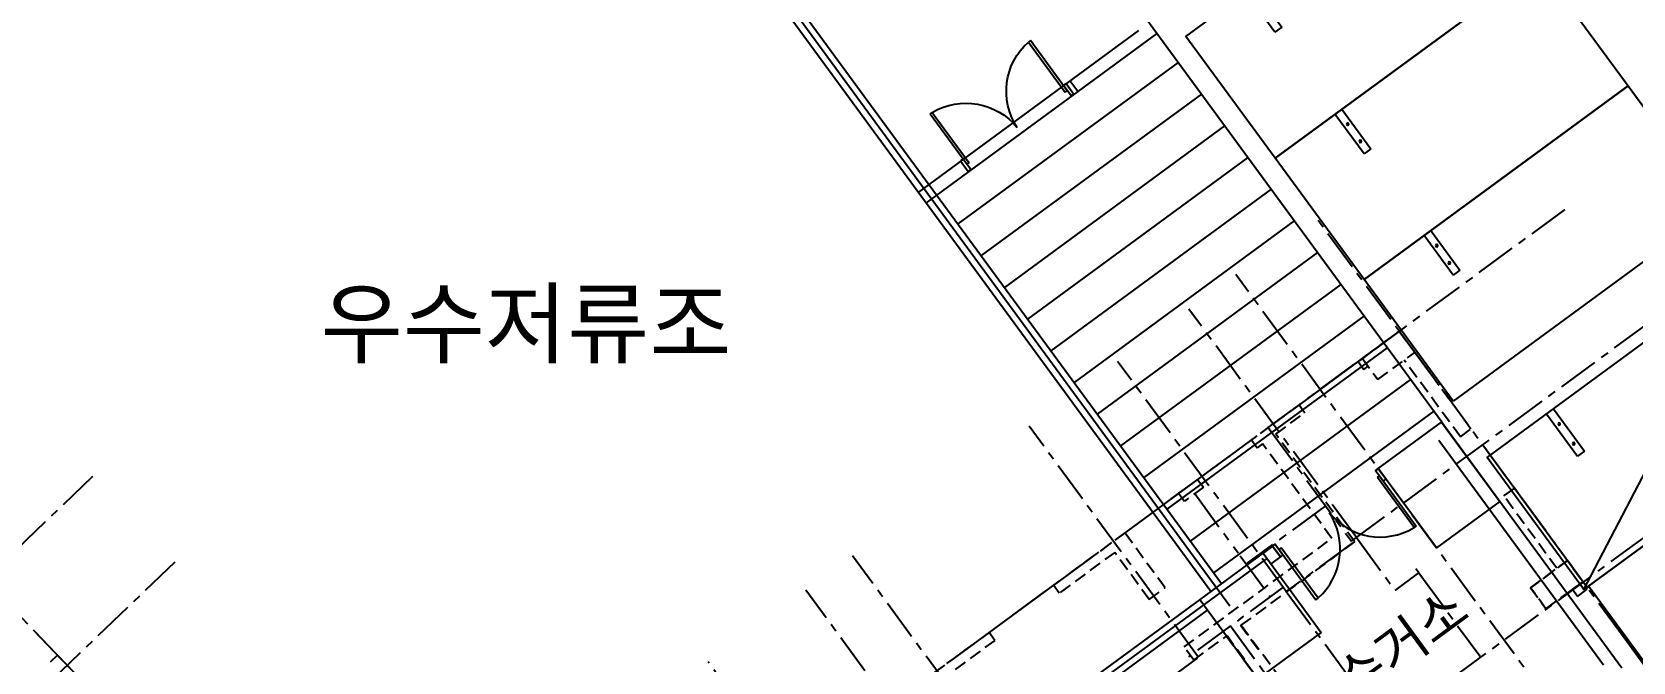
# Model space of a CAD drawing. Header units: millimetres. Extents: x 75184266 to 76346726, y -35077925 to -33679385.
# Drawn here: x 75323080 to 75347528, y -34523554 to -34513941 of the extents above; entities that cross this region are included whole.
import ezdxf
from ezdxf.enums import TextEntityAlignment as Align

# ---------------------------------------------------------------- set-up
doc = ezdxf.new("R2010")
doc.units = ezdxf.units.MM
doc.header["$LTSCALE"] = 50
doc.header["$MEASUREMENT"] = 0
doc.header["$PDMODE"] = 1
doc.header["$PDSIZE"] = -3
for name, pattern in [('CENTER', [2, 1.25, -0.25, 0.25, -0.25]), ('HIDDEN2', [0.1875, 0.125, -0.0625]), ('XR-지하3층$0$H', [1.3, 0.8, -0.5])]:
    doc.linetypes.add(name, pattern=pattern)
doc.layers.get('0').update_dxf_attribs({"linetype": 'CONTINUOUS'})
doc.layers.get('Defpoints').update_dxf_attribs({"color": 51, "linetype": 'CONTINUOUS'})
for name, color, linetype in [('CEN', 1, 'CENTER'), ('XR-지하3층$0$a-door', 6, 'CONTINUOUS'), ('XR-지하3층$0$CON', 2, 'CONTINUOUS'), ('XR-지하3층$0$일반주차', 8, 'CONTINUOUS'), ('XR-지하3층$0$확장형주차', 8, 'CONTINUOUS')]:
    doc.layers.add(name, color=color, linetype=linetype)
doc.layers.add('건축', color=8, linetype='CONTINUOUS', plot=False)
doc.styles.add('XR-지하3층$0$돋움', font='', dxfattribs={"width": 0.9})
doc.styles.add('XR-지하3층$0$맑은고딕', font='')
doc.styles.get('XR-지하3층$0$돋움').set_extended_font_data('Dotum')
doc.styles.get('XR-지하3층$0$맑은고딕').set_extended_font_data('Malgun Gothic')
doc.dimstyles.new('XR-지하3층$0$20110829_평면도_면적조정$0$std_style', dxfattribs={"dimscale": 400, "dimtxt": 3, "dimasz": 1, "dimexe": 1.5, "dimexo": 2, "dimgap": 1, "dimtad": 1, "dimtoh": 1, "dimdec": 0, "dimzin": 0, "dimdsep": 46, "dimtxsty": 'XR-지하3층$0$돋움', "dimblk": 'XR-지하3층$0$20110829_평면도_면적조정$0$01420DDOT01', "dimblk1": 'XR-지하3층$0$20110829_평면도_면적조정$0$01420DDOT01', "dimblk2": 'XR-지하3층$0$20110829_평면도_면적조정$0$01420DDOT01', "dimcen": 2.5, "dimdle": 8, "dimclrd": 256, "dimclre": 256, "dimclrt": 256, "dimadec": 0, "dimazin": 0, "dimtfac": 1, "dimtdec": 0, "dimtix": 1, "dimtmove": 2, "dimatfit": 3, "dimldrblk": 'XR-지하3층$0$20110829_평면도_면적조정$0$_ClosedBlank', "dimfxl": 1, "dimtolj": 1, "dimtzin": 0, "dimlwd": -1, "dimlwe": -1, "dimarcsym": 0})

# ---------------------------------------------------------------- blocks, each defined once
blk = doc.blocks.new('XR-지하3층$0$일반형 주차')
at = {"layer": 'XR-지하3층$0$일반주차'}
for p, q in [((750, 3865), (0, 3865)), ((0, 3735), (750, 3735)), ((750, 3735), (750, 3865))]:
    blk.add_line(p, q, dxfattribs=at)
blk.add_lwpolyline([(2300, 5000), (0, 5000), (0, 0), (2300, 0)], close=True, dxfattribs=at)
for centre in [(238, 3800), (563, 3800)]:
    blk.add_circle(centre, 17.5, dxfattribs=at)
blk = doc.blocks.new('XR-지하3층$0$확장형 주차')
at = {"layer": 'XR-지하3층$0$확장형주차', "color": 7}
for p, q in [((0, 3965), (800, 3965)), ((800, 3835), (800, 3965)), ((0, 3835), (800, 3835))]:
    blk.add_line(p, q, dxfattribs=at)
blk.add_lwpolyline([(2500, 5100), (0, 0)], dxfattribs=at)
blk.add_lwpolyline([(2500, 5091), (0, 5091), (0, -9), (2500, -9)], close=True, dxfattribs=at)
for centre in [(238, 3900), (613, 3900)]:
    blk.add_circle(centre, 17.5, dxfattribs=at)
blk = doc.blocks.new('XR-지하3층$0$A$C5E3F3FAC')
at = {"layer": 'XR-지하3층$0$a-door'}
for p, q in [((90, 950), (50, 950)), ((50, 950), (50, 0)), ((90, 0), (90, 950)), ((1910, 950), (1950, 950)), ((1910, 0), (1910, 950)), ((1950, 950), (1950, 0)), ((50, 0), (90, 0)), ((1950, 0), (1910, 0))]:
    blk.add_line(p, q, dxfattribs=at)
at = {"layer": 'XR-지하3층$0$a-door', "color": 6}
for points in [[(0, 850), (0, 1050), (50, 1050), (50, 850)], [(2000, 850), (2000, 1050), (1950, 1050), (1950, 850)]]:
    blk.add_lwpolyline(points, close=True, dxfattribs=at)
at = {"layer": 'XR-지하3층$0$a-door', "color": 7}
for centre, start, end in [((-2, 999), 275.2502, 357.2138), ((2002, 999), 182.7862, 264.7498)]:
    blk.add_arc(centre, 1003, start, end, dxfattribs=at)
blk = doc.blocks.new('XR-지하3층$0$20110829_평면도_면적조정$0$01420DDOT01')
blk.add_line((-1.5, 0), (1.5, 0))
at = {"const_width": 0.5}
blk.add_lwpolyline([(-0.25, 0, 1), (0.25, 0, 1)], format="xyb", close=True, dxfattribs=at)
blk = doc.blocks.new('*D295')
at = {"layer": 'Defpoints', "color": 0, "transparency": 16777216}
for p in [(75346469, -34460649), (75352378, -34468709, 0), (75283584, -34519145, 0)]:
    blk.add_point(p, dxfattribs=at)
at = {"layer": '건축'}
for p, q in [((75351905, -34468064), (75346114, -34460166)), ((75277998, -34510849), (75346147, -34460886)), ((75283111, -34518500), (75277320, -34510602))]:
    blk.add_line(p, q, dxfattribs=at)
at = {"layer": '건축', "xscale": 400, "yscale": 400, "zscale": 400}
for p, rotation in [((75346469, -34460649), 36.24693456144445), ((75277675, -34511086), 216.2469345614445)]:
    blk.add_blockref('XR-지하3층$0$20110829_평면도_면적조정$0$01420DDOT01', p, dxfattribs=dict(at, rotation=rotation))
at = {"layer": '건축', "insert": (75311303, -34484818), "char_height": 1800, "attachment_point": 5, "rotation": 36.2469, "style": 'XR-지하3층$0$돋움'}
blk.add_mtext('\\A1;85302', dxfattribs=at)
blk = doc.blocks.new('XR-지하3층$0$20110829_평면도_면적조정$0$_ClosedBlank')
at = {"color": 0, "linetype": 'ByBlock', "lineweight": -2}
for p, q in [((-1, 0.167), (0, 0)), ((-1, 0.167), (-1, -0.167)), ((0, 0), (-1, -0.167))]:
    blk.add_line(p, q, dxfattribs=at)
blk = doc.blocks.new('XR-지하3층$0$기둥 0620')
at = {"layer": 'XR-지하3층$0$CON', "ltscale": 0.5}
blk.add_lwpolyline([(-600, 0), (600, 0), (600, 1500), (-600, 1500)], close=True, dxfattribs=at)

msp = doc.modelspace()

# ---------------------------------------------------------------- linework, layer by layer
at = {"layer": 'CEN', "ltscale": 10}
for p, q in [((75341956.5, -34519977.7, 0), (75343228.2, -34521711.2, 0)), ((75340835.8, -34520985.9, 0), (75341496.5, -34521886.6, 0)), ((75343228.2, -34521711.2, 0), (75344022.4, -34521128.5, 0)), ((75341530.8, -34521933.3, 0), (75341989.2, -34522558.2, 0)), ((75325261, -34522032.5, 0), (75322029.7, -34525127.5, 0))]:
    msp.add_line(p, q, dxfattribs=at)
at = {"layer": 'CEN', "ltscale": 10, "elevation": 0}
for points in [[(75341956.5, -34519977.7), (75346500.7, -34516643.8)], [(75351519.4, -34528811.6), (75342673.9, -34516754.5)], [(75317565.4, -34517285.9), (75332365.8, -34532738.4)], [(75344022.4, -34521128.5), (75341464.4, -34517641.8)], [(75343304.8, -34521655), (75340746.8, -34518168.3)], [(75344022.4, -34521128.5), (75347772.5, -34518377.4)], [(75342234.1, -34522477.7), (75339658.4, -34518966.8)], [(75340895.4, -34523484.7), (75338307.8, -34519957.6)], [(75341783.1, -34520104.9), (75336230.7, -34524178.3)], [(75349307.5, -34520469.7), (75342945.1, -34525137.4)], [(75324005.5, -34520721.7), (75318427.1, -34526064.8)], [(75342831.9, -34521171), (75341622.5, -34522058.3)], [(75348077.3, -34526655.7), (75344022.4, -34521128.5)], [(75343304.8, -34521655), (75343896.4, -34522461.3)], [(75337695.6, -34524778), (75335610.8, -34521936.3)], [(75343246, -34521735.4), (75342234.1, -34522477.7)], [(75344259.2, -34522195.1), (75344211.9, -34522130.6)], [(75342186.8, -34522413.2), (75341380.5, -34523004.8)], [(75343896.4, -34522461.3), (75344259.2, -34522195.1)], [(75344259.2, -34522195.1), (75345202.7, -34523481.1)], [(75336982, -34525301.5), (75334897.2, -34522459.8)], [(75342234.1, -34522477.7), (75343751.3, -34524545.9)], [(75341380.5, -34523004.8), (75340739.3, -34523475.1)], [(75341380.5, -34523004.8), (75342945.1, -34525137.4)], [(75336377.6, -34527605.2), (75333405.6, -34523554.1)], [(75339569, -34524457.7), (75340895.4, -34523484.7)]]:
    msp.add_lwpolyline(points, dxfattribs=at)
at = {"layer": '건축'}
for p, q in [((75340240.8, -34504924.1), (75354667.6, -34524602)), ((75341370.7, -34522701.7), (75328833.7, -34505601.4))]:
    msp.add_line(p, q, dxfattribs=at)
at = {"layer": '건축', "ltscale": 0.5}
for p, q in [((75341083.2, -34522478.7), (75329169.1, -34506228)), ((75341244.5, -34522360.4), (75329330.4, -34506109.8)), ((75340258.6, -34513962.7, 0), (75336060.6, -34508236.7, 0)), ((75344606.8, -34519893.6, 0), (75345398.6, -34520972.1, 0)), ((75344607.2, -34519893.3, 0), (75347359.3, -34523644.6, 0)), ((75347078.1, -34523602.9, 0), (75344563.7, -34520173.2, 0)), ((75342025, -34521787, 0), (75341880.2, -34521894, 0)), ((75342143.8, -34521947.8, 0), (75341999.1, -34522054.8, 0)), ((75342025, -34521787, 0), (75342025, -34521787, 0)), ((75342025, -34521787, 0), (75342143.8, -34521947.8, 0)), ((75335643.6, -34526469.4, 0), (75340912.7, -34522603.8, 0)), ((75335761.9, -34526630.7, 0), (75341030.6, -34522765.4, 0))]:
    msp.add_line(p, q, dxfattribs=at)
at = {"layer": '건축', "ltscale": 100}
for p, q in [((75339979, -34513919.6), (75336615.9, -34516385.3)), ((75340258.6, -34513962.7), (75336734.1, -34516546.6)), ((75344606.8, -34519893.6, 0), (75340258.6, -34513962.6)), ((75340582.4, -34514404.2), (75337219.2, -34516869.9)), ((75339048.9, -34514849.5), (75338930.7, -34514688.2)), ((75340937.1, -34514888.1), (75337574, -34517353.8)), ((75341291.9, -34515372), (75337928.7, -34517837.7)), ((75341646.6, -34515855.9), (75338283.5, -34518321.6)), ((75342001.4, -34516339.8), (75338638.2, -34518805.5)), ((75342356.2, -34516823.7), (75338993, -34519289.4)), ((75342710.9, -34517307.6), (75339347.8, -34519773.3)), ((75343065.7, -34517791.5), (75339702.5, -34520257.1)), ((75343420.4, -34518275.4), (75340057.3, -34520741)), ((75343775.2, -34518759.2), (75340412.1, -34521224.9)), ((75344130, -34519243.1), (75340766.8, -34521708.8)), ((75344484.7, -34519727), (75341121.6, -34522192.7)), ((75335107.4, -34526986.8, 0), (75341939.4, -34521974.6, 0))]:
    msp.add_line(p, q, dxfattribs=at)
at = {"layer": '건축', "linetype": 'HIDDEN2', "ltscale": 30}
for p, q in [((75343436, -34518892.2, 0), (75343960.1, -34518507.7, 0)), ((75343960.1, -34518507.7, 0), (75344108, -34518709.3, 0)), ((75343331.2, -34518969.1, 0), (75343419.9, -34519090.1, 0)), ((75342428.1, -34519631.6, 0), (75342516.9, -34519752.6, 0)), ((75341984.7, -34519957, 0), (75341702.5, -34520164, 0)), ((75341702.5, -34520164, 0), (75341791.2, -34520284.9, 0)), ((75344893.1, -34520117.7, 0), (75345054.4, -34519999.4, 0)), ((75344893.1, -34520117.7, 0), (75345054.4, -34519999.4, 0)), ((75340880.1, -34520767.4, 0), (75340589.8, -34520980.3, 0)), ((75340880.1, -34520767.4, 0), (75340968.8, -34520888.3, 0)), ((75345555.7, -34521020.7, 0), (75345716.9, -34520902.4, 0)), ((75340673.1, -34523325.3, 0), (75342930.7, -34521669.1, 0)), ((75341546.6, -34522994.5, 0), (75343280.1, -34521722.7, 0)), ((75345962.9, -34522421.1, 0), (75346527.3, -34522007, 0)), ((75346616, -34522128, 0), (75346763.9, -34522329.5, 0)), ((75338767.6, -34522503.2, 0), (75338678.9, -34522382.2, 0)), ((75346199.5, -34522743.6, 0), (75346763.9, -34522329.5, 0)), ((75346679.5, -34522552.7, 0), (75346840.8, -34522434.4, 0)), ((75337695.2, -34523103.9, 0), (75336284.2, -34524139, 0)), ((75337784, -34523224.8, 0), (75337695.2, -34523103.9, 0)), ((75340820.9, -34523526.9, 0), (75341320.8, -34523160.1, 0)), ((75342984, -34524953.8, 0), (75341812.8, -34523357.3, 0)), ((75323361.4, -34523554.2, 0), (75323469.7, -34523450.4, 0)), ((75323469.7, -34523450.4, 0), (75324465.8, -34524490.4, 0)), ((75341587, -34523523, 0), (75342906.1, -34525321, 0))]:
    msp.add_line(p, q, dxfattribs=at)
at = {"layer": '건축', "linetype": 'XR-지하3층$0$H', "ltscale": 50, "elevation": 0}
msp.add_lwpolyline([(75350262.8, -34527098.7), (75343960.1, -34518507.7), (75336284.2, -34524139), (75337023.6, -34525146.9), (75335495.7, -34526267.8), (75335037.3, -34525643), (75333327.1, -34526897.6), (75331818.8, -34524841.5), (75327384.2, -34528094.9), (75327891.8, -34528786.9), (75327288.8, -34529229.2), (75327226.8, -34529288.6), (75325798.4, -34527797.3), (75326755.3, -34526880.8), (75321318.5, -34521204.5), (75320451.9, -34522034.5), (75317747.4, -34519210.8), (75312027.7, -34524689.1), (75313013.4, -34525718.2), (75312085.4, -34526607), (75319372.5, -34534215.2), (75319769.7, -34533834.8), (75323992.5, -34538243.7), (75326834.1, -34543420)], dxfattribs=at)
at = {"layer": '건축', "linetype": 'HIDDEN2', "ltscale": 30, "elevation": 0}
for points in [[(75343960.1, -34518507.7), (75343331.2, -34518969.1)], [(75345054.4, -34519999.4), (75343960.1, -34518507.7)], [(75344893.1, -34520117.7), (75344035.4, -34518948.6)], [(75343419.9, -34519090.1), (75343484.4, -34519042.7)], [(75342428.1, -34519631.6), (75341984.7, -34519957)], [(75342073.4, -34520077.9), (75342516.9, -34519752.6)], [(75341871.8, -34520225.8), (75341791.2, -34520284.9)], [(75342930.7, -34521669.1), (75341871.8, -34520225.8)], [(75343280.1, -34521722.7), (75342073.4, -34520077.9)], [(75340968.8, -34520888.3), (75340678.5, -34521101.2)], [(75346840.8, -34522434.4), (75345716.9, -34520902.4)], [(75340589.8, -34520980.3), (75340678.5, -34521101.2)], [(75346366, -34522125.3), (75345555.7, -34521020.7)], [(75340382.6, -34522422.2), (75339767.4, -34521583.7), (75338678.9, -34522382.2)], [(75339614.2, -34521882.1), (75338767.6, -34522503.2)], [(75340140.7, -34522599.7), (75339614.2, -34521882.1)], [(75340140.7, -34522599.7), (75340382.6, -34522422.2)], [(75346199.5, -34522743.6), (75345962.9, -34522421.1)], [(75346522, -34522507), (75346763.9, -34522329.5)], [(75346679.5, -34522552.7), (75346602.6, -34522447.9)], [(75341587, -34523523), (75341595.1, -34523517.1), (75341328.9, -34523154.2), (75341320.8, -34523160.1)], [(75341812.8, -34523357.3), (75341804.7, -34523363.3), (75341538.5, -34523000.4), (75341546.6, -34522994.5)], [(75337784, -34523224.8), (75336534.2, -34524141.7)], [(75340820.9, -34523526.9), (75340673.1, -34523325.3)]]:
    msp.add_lwpolyline(points, dxfattribs=at)
for points in [[(75343960.1, -34518507.7), (75343395.7, -34518921.8), (75343632.3, -34519244.3), (75344196.7, -34518830.3)], [(75346527.3, -34522007), (75345962.9, -34522421.1), (75346199.5, -34522743.6), (75346763.9, -34522329.5)], [(75341587, -34523523), (75341595.1, -34523517.1), (75341328.9, -34523154.2), (75341320.8, -34523160.1)], [(75341812.8, -34523357.3), (75341804.7, -34523363.3), (75341538.5, -34523000.4), (75341546.6, -34522994.5)]]:
    msp.add_lwpolyline(points, close=True, dxfattribs=at)

# ---------------------------------------------------------------- block references
at = {"layer": '건축', "xscale": -1}
for name, p, rotation in [('XR-지하3층$0$일반형 주차', (75344734.4, -34511053.3), 126.2469333594608), ('XR-지하3층$0$일반형 주차', (75346094.3, -34512908.2), 126.2469333594608), ('XR-지하3층$0$A$C5E3F3FAC', (75336755.6, -34515222.8), 216.2469333634046), ('XR-지하3층$0$일반형 주차', (75347454.2, -34514763.1), 126.2469333594608), ('XR-지하3층$0$확장형 주차', (75349405.4, -34517424.5), 126.2469333594608), ('XR-지하3층$0$일반형 주차', (75350883.6, -34519440.7), 126.2469333594608)]:
    msp.add_blockref(name, p, dxfattribs=dict(at, rotation=rotation))
at = {"layer": '건축', "extrusion": (0, 0, -1), "zscale": -0.9999999999999999, "rotation": 323.7340696020777}
for p in [(-75345009.6, -34521458.4, 0), (-75342283.7, -34523458.3, 0)]:
    msp.add_blockref('XR-지하3층$0$기둥 0620', p, dxfattribs=at)
at = {"layer": '건축', "rotation": 36.24693336340456}
msp.add_blockref('XR-지하3층$0$A$C5E3F3FAC', (75342645.8, -34522633.8, 0), dxfattribs=at)

# ---------------------------------------------------------------- texts
at = {"layer": '건축', "style": 'XR-지하3층$0$맑은고딕'}
msp.add_text('우수저류조', height=1000, dxfattribs=at).set_placement((75330625.3, -34518380.2), align=Align.MIDDLE)
msp.add_text('쓰레기분리수거소', height=600, rotation=36.24693, dxfattribs=at).set_placement((75342467.8, -34524403.6), align=Align.MIDDLE_CENTER)

# ---------------------------------------------------------------- dimensions: what is measured, and where the dimension line sits
at = {"layer": '건축'}
dim = msp.add_linear_dim(base=(75346469.2, -34460649.4), p1=(75283584, -34519145.1, 0), p2=(75352378, -34468708.9, 0), angle=36.24693, dimstyle='XR-지하3층$0$20110829_평면도_면적조정$0$std_style', override={"dimtxt": 4.5}, dxfattribs=at)
dim.commit()
dim.dimension.update_dxf_attribs({"geometry": '*D295', "text_midpoint": (75311302.8, -34484818.1)})

doc.saveas('drawing.dxf')
